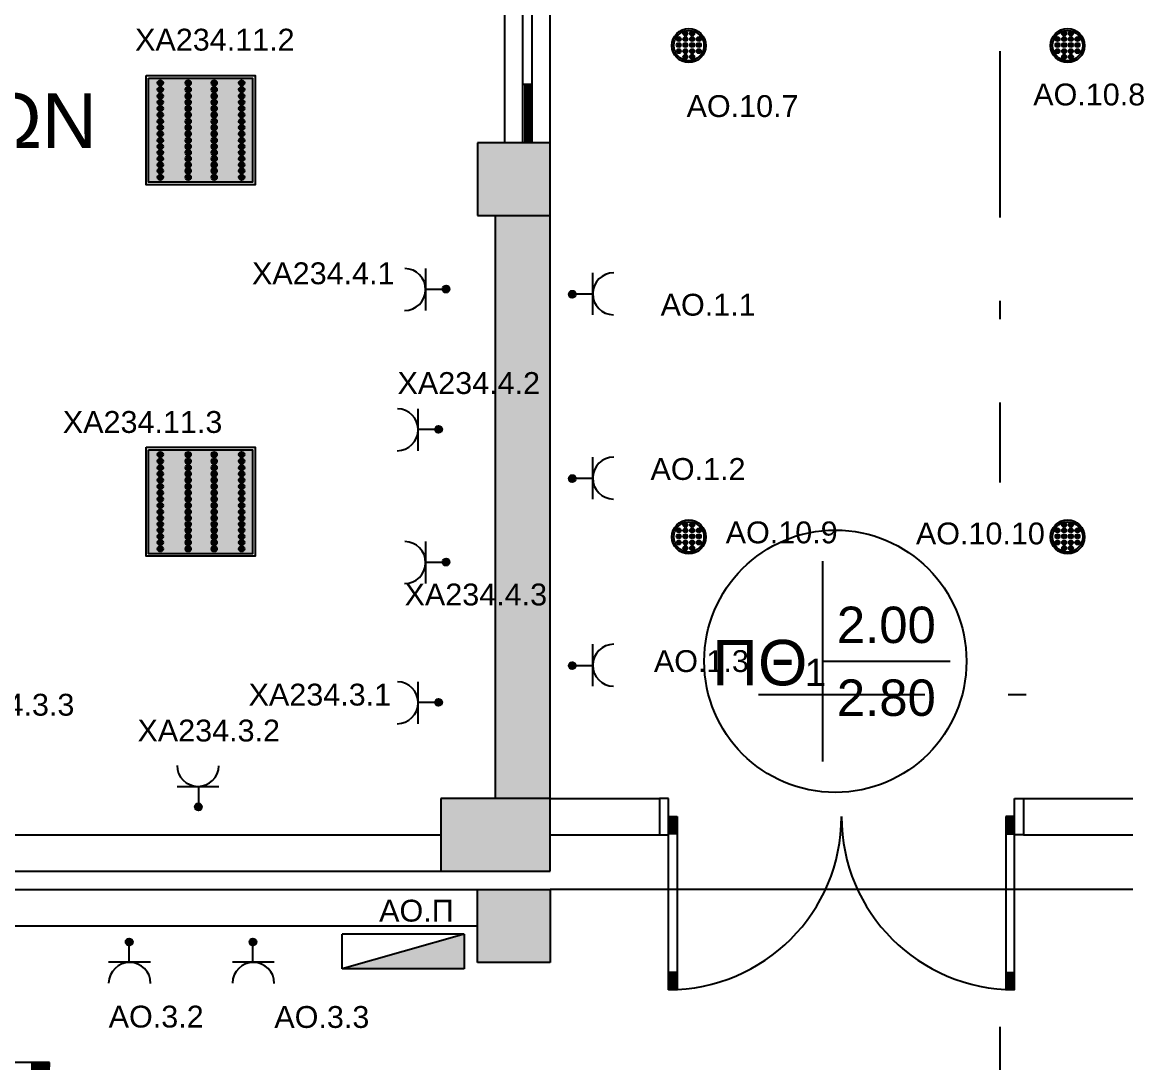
# Model space of a CAD drawing. Header units: metres. Extents: x 0 to 132, y -109 to 310.
# Drawn here: x 26.72 to 32.82, y 103.55 to 109.27 of the extents above; entities that cross this region are included whole.
import ezdxf
from ezdxf.enums import TextEntityAlignment as Align

# ---------------------------------------------------------------- set-up
doc = ezdxf.new("R2010")
doc.units = ezdxf.units.M
doc.header["$LTSCALE"] = 0.036
doc.linetypes.add('DASHDOTX2', pattern=[50.8, 25.4, -12.7, 0, -12.7])
doc.layers.get('0').update_dxf_attribs({"color": 252})
for name, color, linetype in [('arxitektonika', 254, 'Continuous'), ('electext', 20, 'Continuous'), ('HLEK-SYMBOL', 3, 'Continuous'), ('HLEK_FL001_SYMBOLS', 230, 'Continuous'), ('mihanologika text', 20, 'Continuous'), ('Parathira', 252, 'Continuous')]:
    doc.layers.add(name, color=color, linetype=linetype)
doc.styles.add('COMU-N', font='arial.ttf')
doc.styles.get("Standard").update_dxf_attribs({"font": 'arial.ttf'})
doc.styles.add('W4MS2', font='W4MS2.shx')

# ---------------------------------------------------------------- blocks, each defined once
blk = doc.blocks.new('A$C5CF07E2A')
at = {"layer": 'Parathira'}
for p, q in [((0.05, 0), (0, 0)), ((0.05, -0.2), (0.05, 0)), ((1.95, 0), (2, 0)), ((1.95, -0.2), (1.95, 0)), ((0.05, -1.05), (0.05, -0.1)), ((0.05, -0.1), (0.0975, -0.1)), ((0.0595, -0.1), (0.0595, -0.195)), ((0.069, -0.1), (0.069, -0.195)), ((0.0785, -0.1), (0.0785, -0.195)), ((0.088, -0.1), (0.088, -0.195)), ((0.0975, -0.1), (0.0975, -1.0488)), ((1.95, -0.1), (1.9025, -0.1)), ((1.9025, -0.1), (1.9025, -1.0488)), ((1.912, -0.1), (1.912, -0.195)), ((1.9215, -0.1), (1.9215, -0.195)), ((1.931, -0.1), (1.931, -0.195)), ((1.9405, -0.1), (1.9405, -0.195)), ((1.95, -1.05), (1.95, -0.1)), ((0, -0.2), (0.05, -0.2)), ((0.0975, -0.195), (0.05, -0.195)), ((1.9025, -0.195), (1.95, -0.195)), ((2, -0.2), (1.95, -0.2)), ((0.0975, -0.955), (0.05, -0.955)), ((0.0595, -0.955), (0.0595, -1.05)), ((0.069, -0.955), (0.069, -1.0498)), ((0.0785, -0.955), (0.0785, -1.0496)), ((0.088, -0.955), (0.088, -1.0492)), ((1.9025, -0.955), (1.95, -0.955)), ((1.912, -0.955), (1.912, -1.0492)), ((1.9215, -0.955), (1.9215, -1.0496)), ((1.931, -0.955), (1.931, -1.0498)), ((1.9405, -0.955), (1.9405, -1.05))]:
    blk.add_line(p, q, dxfattribs=at)
for centre, start, end in [((0.05, -0.1), 270, 0), ((1.95, -0.1), 180, 270)]:
    blk.add_arc(centre, 0.95, start, end, dxfattribs=at)
blk = doc.blocks.new('A$C0F9B47E5')
at = {"layer": 'Parathira'}
for p, q in [((-0.025, -3.2), (-0.025, 0)), ((-0.025, 0), (0.025, 0)), ((0.025, 0), (0.025, -3.2)), ((-0.015, 0), (-0.015, -0.32)), ((-0.005, 0), (-0.005, -0.32)), ((0.005, 0), (0.005, -0.32)), ((0.015, 0), (0.015, -0.32)), ((0.025, -0.32), (-0.025, -0.32)), ((0.025, -1.44), (-0.025, -1.44)), ((-0.015, -1.44), (-0.015, -1.76)), ((-0.005, -1.44), (-0.005, -1.76)), ((0.005, -1.44), (0.005, -1.76)), ((0.015, -1.44), (0.015, -1.76)), ((0.075, -1.6), (-0.075, -1.6)), ((0.025, -1.76), (-0.025, -1.76)), ((0.025, -2.88), (-0.025, -2.88)), ((-0.015, -2.88), (-0.015, -3.2)), ((-0.005, -2.88), (-0.005, -3.2)), ((0.005, -2.88), (0.005, -3.2)), ((0.015, -2.88), (0.015, -3.2)), ((0.025, -3.2), (-0.025, -3.2))]:
    blk.add_line(p, q, dxfattribs=at)
blk = doc.blocks.new('gJ6_a28')
at = {"layer": 'HLEK-SYMBOL', "color": 0, "linetype": 'Continuous'}
for p, q in [((-0.67, 0), (-0.67, 0.19)), ((-0.67, 0.19), (0, 0.19)), ((-0.67, 0), (0, 0.19)), ((0, 0.19), (0, 0)), ((-0.67, 0), (0, 0))]:
    blk.add_line(p, q, dxfattribs=at)
at = {"layer": 'HLEK-SYMBOL', "color": 0}
blk.add_solid([(-0.67, 0.19), (0, 0.19), (-0.67, 0)], dxfattribs=at)
at = {"layer": 'HLEK-SYMBOL', "color": 0, "style": 'W4MS2', "flags": 8}
blk.add_attdef('NODE_NUMBER', (0.018, 0.0914), '', height=0.1, dxfattribs=at)
blk.add_attdef('NODE_NUMBER', (0.018, 0.0914), '', height=0.1, dxfattribs=at)
blk = doc.blocks.new('gJ6_a14')
at = {"linetype": 'Continuous'}
for p, q in [((-0.1176, 0.1119), (0.113, 0.1119)), ((0, 0.1119), (0, 0))]:
    blk.add_line(p, q, dxfattribs=at)
blk.add_arc((-0.0023, 0.2279), 0.1153, 180, 358.95657, dxfattribs=at)
blk = doc.blocks.new('*X789')
at = {"color": 0}
for p, q in [((15.598, 2.587), (15.737, 2.727)), ((15.598, 2.622), (15.702, 2.727)), ((15.601, 2.607), (15.609, 2.616)), ((15.604, 2.646), (15.605, 2.647)), ((15.605, 2.559), (15.765, 2.719)), ((15.605, 2.577), (15.614, 2.585)), ((15.609, 2.652), (15.618, 2.66)), ((15.611, 2.547), (15.618, 2.554)), ((15.614, 2.621), (15.623, 2.63)), ((15.617, 2.536), (15.789, 2.707)), ((15.618, 2.59), (15.627, 2.599)), ((15.623, 2.665), (15.631, 2.674)), ((15.623, 2.559), (15.631, 2.568)), ((15.627, 2.634), (15.636, 2.643)), ((15.627, 2.528), (15.636, 2.537)), ((15.631, 2.603), (15.64, 2.612)), ((15.633, 2.516), (15.808, 2.691)), ((15.636, 2.678), (15.645, 2.687)), ((15.636, 2.572), (15.645, 2.581)), ((15.64, 2.647), (15.649, 2.656)), ((15.64, 2.541), (15.649, 2.55)), ((15.645, 2.616), (15.654, 2.625)), ((15.645, 2.51), (15.654, 2.519)), ((15.649, 2.691), (15.658, 2.7)), ((15.649, 2.585), (15.658, 2.594)), ((15.653, 2.501), (15.824, 2.672)), ((15.654, 2.66), (15.662, 2.669)), ((15.654, 2.554), (15.662, 2.563)), ((15.658, 2.63), (15.667, 2.638)), ((15.658, 2.523), (15.667, 2.532)), ((15.662, 2.705), (15.671, 2.714)), ((15.662, 2.599), (15.671, 2.607)), ((15.664, 2.494), (15.671, 2.501)), ((15.667, 2.674), (15.676, 2.683)), ((15.667, 2.568), (15.676, 2.577)), ((15.671, 2.643), (15.68, 2.652)), ((15.671, 2.537), (15.68, 2.546)), ((15.676, 2.718), (15.678, 2.721)), ((15.676, 2.489), (15.836, 2.648)), ((15.676, 2.612), (15.685, 2.621)), ((15.676, 2.506), (15.685, 2.515)), ((15.68, 2.687), (15.689, 2.696)), ((15.68, 2.581), (15.689, 2.59)), ((15.685, 2.656), (15.693, 2.665)), ((15.685, 2.55), (15.693, 2.559)), ((15.689, 2.625), (15.698, 2.634)), ((15.689, 2.519), (15.698, 2.528)), ((15.693, 2.7), (15.702, 2.709)), ((15.693, 2.594), (15.702, 2.603)), ((15.693, 2.488), (15.702, 2.497)), ((15.698, 2.669), (15.707, 2.678)), ((15.698, 2.563), (15.707, 2.572)), ((15.702, 2.638), (15.711, 2.647)), ((15.702, 2.532), (15.711, 2.541)), ((15.705, 2.482), (15.843, 2.62)), ((15.707, 2.714), (15.715, 2.722)), ((15.707, 2.607), (15.715, 2.616)), ((15.707, 2.501), (15.715, 2.51)), ((15.711, 2.683), (15.72, 2.691)), ((15.711, 2.577), (15.72, 2.585)), ((15.715, 2.652), (15.724, 2.66)), ((15.715, 2.546), (15.724, 2.554)), ((15.72, 2.727), (15.721, 2.728)), ((15.72, 2.621), (15.729, 2.63)), ((15.72, 2.515), (15.729, 2.523)), ((15.724, 2.696), (15.733, 2.705)), ((15.724, 2.59), (15.733, 2.599)), ((15.724, 2.484), (15.733, 2.493)), ((15.729, 2.665), (15.738, 2.674)), ((15.729, 2.559), (15.738, 2.568)), ((15.733, 2.634), (15.742, 2.643)), ((15.733, 2.528), (15.742, 2.537)), ((15.738, 2.709), (15.746, 2.718)), ((15.738, 2.603), (15.746, 2.612)), ((15.738, 2.497), (15.746, 2.506)), ((15.741, 2.482), (15.842, 2.584)), ((15.742, 2.678), (15.751, 2.687)), ((15.742, 2.572), (15.751, 2.581)), ((15.746, 2.647), (15.755, 2.656)), ((15.746, 2.541), (15.755, 2.55)), ((15.751, 2.722), (15.752, 2.724)), ((15.751, 2.616), (15.76, 2.625)), ((15.751, 2.51), (15.76, 2.519)), ((15.755, 2.691), (15.764, 2.7)), ((15.755, 2.585), (15.764, 2.594)), ((15.76, 2.66), (15.768, 2.669)), ((15.76, 2.554), (15.768, 2.563)), ((15.764, 2.63), (15.773, 2.638)), ((15.764, 2.523), (15.773, 2.532)), ((15.768, 2.705), (15.777, 2.714)), ((15.768, 2.599), (15.777, 2.607)), ((15.768, 2.493), (15.777, 2.501)), ((15.773, 2.674), (15.782, 2.683)), ((15.773, 2.568), (15.782, 2.577)), ((15.777, 2.643), (15.786, 2.652)), ((15.777, 2.537), (15.786, 2.546)), ((15.782, 2.612), (15.791, 2.621)), ((15.782, 2.506), (15.791, 2.515)), ((15.786, 2.687), (15.795, 2.696)), ((15.786, 2.581), (15.795, 2.59)), ((15.791, 2.656), (15.799, 2.665)), ((15.791, 2.55), (15.799, 2.559)), ((15.795, 2.625), (15.804, 2.634)), ((15.795, 2.519), (15.804, 2.528)), ((15.799, 2.594), (15.808, 2.603)), ((15.804, 2.669), (15.813, 2.678)), ((15.804, 2.563), (15.813, 2.572)), ((15.808, 2.638), (15.817, 2.647)), ((15.808, 2.532), (15.817, 2.541)), ((15.813, 2.607), (15.822, 2.616)), ((15.817, 2.577), (15.826, 2.585)), ((15.822, 2.652), (15.83, 2.66)), ((15.822, 2.546), (15.83, 2.554)), ((15.826, 2.621), (15.835, 2.63)), ((15.83, 2.59), (15.839, 2.599)), ((15.835, 2.559), (15.835, 2.56)), ((15.839, 2.634), (15.84, 2.635)), ((15.844, 2.603), (15.844, 2.603))]:
    blk.add_line(p, q, dxfattribs=at)
blk = doc.blocks.new('GJ6_A78')
at = {"layer": 'HLEK-SYMBOL', "color": 0, "linetype": 'Continuous'}
blk.add_circle((0, 0), 0.0989, dxfattribs=at)
at = {"layer": 'HLEK-SYMBOL', "color": 0, "xscale": 0.8, "yscale": 0.8, "zscale": 0.8}
blk.add_blockref('*X789', (-12.576, -2.084), dxfattribs=at)
blk = doc.blocks.new('priza')
at = {"layer": 'HLEK_FL001_SYMBOLS', "rotation": 180}
blk.add_blockref('gJ6_a14', (87.4, -100.4952), dxfattribs=at)
at = {"layer": 'HLEK_FL001_SYMBOLS', "xscale": 0.1951472641207488, "yscale": 0.1951472641207488, "zscale": 0.1951472641207488}
blk.add_blockref('GJ6_A78', (87.4, -100.4953), dxfattribs=at)
blk = doc.blocks.new('panel led 4x16W 60x60cm acrylic')
at = {"layer": 'HLEK_FL001_SYMBOLS', "linetype": 'Continuous', "lineweight": 0}
h = blk.add_hatch(color=201, dxfattribs=at)
h.dxf.hatch_style = 1
h.paths.add_polyline_path([(45.4184, 65.5575), (45.4184, 64.9863), (45.9896, 64.9863), (45.9896, 65.5575)])
h.paths.add_polyline_path([(45.6208, 65.3554, -1), (45.6508, 65.3554, -1)], flags=16)
h.paths.add_polyline_path([(45.6208, 65.3904, -1), (45.6508, 65.3904, -1)], flags=16)
h.paths.add_polyline_path([(45.7936, 65.3554, -1), (45.7636, 65.3554, -1)], flags=16)
h.paths.add_polyline_path([(45.7636, 65.3904, -1), (45.7936, 65.3904, -1)], flags=16)
h.paths.add_polyline_path([(45.6508, 65.3202, -1), (45.6208, 65.3202, -1)], flags=16)
h.paths.add_polyline_path([(45.7936, 65.3202, -1), (45.7636, 65.3202, -1)], flags=16)
h.paths.add_polyline_path([(45.6208, 65.4249, -1), (45.6508, 65.4249, -1)], flags=16)
h.paths.add_polyline_path([(45.7636, 65.4249, -1), (45.7936, 65.4249, -1)], flags=16)
h.paths.add_polyline_path([(45.6508, 65.2864, -1), (45.6208, 65.2864, -1)], flags=16)
h.paths.add_polyline_path([(45.7936, 65.2864, -1), (45.7636, 65.2864, -1)], flags=16)
h.paths.add_polyline_path([(45.6208, 65.4586, -1), (45.6508, 65.4586, -1)], flags=16)
h.paths.add_polyline_path([(45.7636, 65.4586, -1), (45.7936, 65.4586, -1)], flags=16)
h.paths.add_polyline_path([(45.6508, 65.2511, -1), (45.6208, 65.2511, -1)], flags=16)
h.paths.add_polyline_path([(45.7936, 65.2511, -1), (45.7636, 65.2511, -1)], flags=16)
h.paths.add_polyline_path([(45.6208, 65.4943, -1), (45.6508, 65.4943, -1)], flags=16)
h.paths.add_polyline_path([(45.7636, 65.4943, -1), (45.7936, 65.4943, -1)], flags=16)
h.paths.add_polyline_path([(45.6508, 65.2158, -1), (45.6208, 65.2158, -1)], flags=16)
h.paths.add_polyline_path([(45.7936, 65.2158, -1), (45.7636, 65.2158, -1)], flags=16)
h.paths.add_polyline_path([(45.6208, 65.531, -1), (45.6508, 65.531, -1)], flags=16)
h.paths.add_polyline_path([(45.7636, 65.531, -1), (45.7936, 65.531, -1)], flags=16)
h.paths.add_polyline_path([(45.6508, 65.1817, -1), (45.6208, 65.1817, -1)], flags=16)
h.paths.add_polyline_path([(45.7936, 65.1817, -1), (45.7636, 65.1817, -1)], flags=16)
h.paths.add_polyline_path([(45.4672, 65.3554, -1), (45.4972, 65.3554, -1)], flags=16)
h.paths.add_polyline_path([(45.4672, 65.3904, -1), (45.4972, 65.3904, -1)], flags=16)
h.paths.add_polyline_path([(45.4972, 65.3202, -1), (45.4672, 65.3202, -1)], flags=16)
h.paths.add_polyline_path([(45.6508, 65.1482, -1), (45.6208, 65.1482, -1)], flags=16)
h.paths.add_polyline_path([(45.9441, 65.3554, -1), (45.9141, 65.3554, -1)], flags=16)
h.paths.add_polyline_path([(45.9441, 65.3904, -1), (45.9141, 65.3904, -1)], flags=16)
h.paths.add_polyline_path([(45.7936, 65.1482, -1), (45.7636, 65.1482, -1)], flags=16)
h.paths.add_polyline_path([(45.4672, 65.4249, -1), (45.4972, 65.4249, -1)], flags=16)
h.paths.add_polyline_path([(45.9441, 65.3202, -1), (45.9141, 65.3202, -1)], flags=16)
h.paths.add_polyline_path([(45.4972, 65.2864, -1), (45.4672, 65.2864, -1)], flags=16)
h.paths.add_polyline_path([(45.9141, 65.4249, -1), (45.9441, 65.4249, -1)], flags=16)
h.paths.add_polyline_path([(45.9441, 65.2864, -1), (45.9141, 65.2864, -1)], flags=16)
h.paths.add_polyline_path([(45.4672, 65.4586, -1), (45.4972, 65.4586, -1)], flags=16)
h.paths.add_polyline_path([(45.9141, 65.4586, -1), (45.9441, 65.4586, -1)], flags=16)
h.paths.add_polyline_path([(45.4972, 65.2511, -1), (45.4672, 65.2511, -1)], flags=16)
h.paths.add_polyline_path([(45.9441, 65.2511, -1), (45.9141, 65.2511, -1)], flags=16)
h.paths.add_polyline_path([(45.4672, 65.4943, -1), (45.4972, 65.4943, -1)], flags=16)
h.paths.add_polyline_path([(45.6508, 65.1152, -1), (45.6208, 65.1152, -1)], flags=16)
h.paths.add_polyline_path([(45.7936, 65.1152, -1), (45.7636, 65.1152, -1)], flags=16)
h.paths.add_polyline_path([(45.9141, 65.4943, -1), (45.9441, 65.4943, -1)], flags=16)
h.paths.add_polyline_path([(45.4972, 65.2158, -1), (45.4672, 65.2158, -1)], flags=16)
h.paths.add_polyline_path([(45.9441, 65.2158, -1), (45.9141, 65.2158, -1)], flags=16)
h.paths.add_polyline_path([(45.4672, 65.531, -1), (45.4972, 65.531, -1)], flags=16)
h.paths.add_polyline_path([(45.9141, 65.531, -1), (45.9441, 65.531, -1)], flags=16)
h.paths.add_polyline_path([(45.4972, 65.1817, -1), (45.4672, 65.1817, -1)], flags=16)
h.paths.add_polyline_path([(45.9441, 65.1817, -1), (45.9141, 65.1817, -1)], flags=16)
h.paths.add_polyline_path([(45.6508, 65.0811, -1), (45.6208, 65.0811, -1)], flags=16)
h.paths.add_polyline_path([(45.7936, 65.0811, -1), (45.7636, 65.0811, -1)], flags=16)
h.paths.add_polyline_path([(45.4972, 65.1482, -1), (45.4672, 65.1482, -1)], flags=16)
h.paths.add_polyline_path([(45.9441, 65.1482, -1), (45.9141, 65.1482, -1)], flags=16)
h.paths.add_polyline_path([(45.6508, 65.048, -1), (45.6208, 65.048, -1)], flags=16)
h.paths.add_polyline_path([(45.7936, 65.048, -1), (45.7636, 65.048, -1)], flags=16)
h.paths.add_polyline_path([(45.4972, 65.1152, -1), (45.4672, 65.1152, -1)], flags=16)
h.paths.add_polyline_path([(45.9441, 65.1152, -1), (45.9141, 65.1152, -1)], flags=16)
h.paths.add_polyline_path([(45.6508, 65.0128, -1), (45.6208, 65.0128, -1)], flags=16)
h.paths.add_polyline_path([(45.4972, 65.0811, -1), (45.4672, 65.0811, -1)], flags=16)
h.paths.add_polyline_path([(45.7936, 65.0128, -1), (45.7636, 65.0128, -1)], flags=16)
h.paths.add_polyline_path([(45.9441, 65.0811, -1), (45.9141, 65.0811, -1)], flags=16)
h.paths.add_polyline_path([(45.4972, 65.048, -1), (45.4672, 65.048, -1)], flags=16)
h.paths.add_polyline_path([(45.9441, 65.048, -1), (45.9141, 65.048, -1)], flags=16)
h.paths.add_polyline_path([(45.4972, 65.0128, -1), (45.4672, 65.0128, -1)], flags=16)
h.paths.add_polyline_path([(45.9441, 65.0128, -1), (45.9141, 65.0128, -1)], flags=16)
h = blk.add_hatch(color=11, dxfattribs=at)
h.dxf.hatch_style = 1
h.paths.add_polyline_path([(45.4972, 65.531, 1), (45.4672, 65.531, 1)])
h = blk.add_hatch(color=11, dxfattribs=at)
h.dxf.hatch_style = 1
h.paths.add_polyline_path([(45.6508, 65.531, 1), (45.6208, 65.531, 1)])
h = blk.add_hatch(color=11, dxfattribs=at)
h.dxf.hatch_style = 1
h.paths.add_polyline_path([(45.7936, 65.531, 1), (45.7636, 65.531, 1)])
h = blk.add_hatch(color=11, dxfattribs=at)
h.dxf.hatch_style = 1
h.paths.add_polyline_path([(45.9441, 65.531, 1), (45.9141, 65.531, 1)])
h = blk.add_hatch(color=11, dxfattribs=at)
h.dxf.hatch_style = 1
h.paths.add_polyline_path([(45.4972, 65.4943, 1), (45.4672, 65.4943, 1)])
h = blk.add_hatch(color=11, dxfattribs=at)
h.dxf.hatch_style = 1
h.paths.add_polyline_path([(45.4972, 65.4586, 1), (45.4672, 65.4586, 1)])
h = blk.add_hatch(color=11, dxfattribs=at)
h.dxf.hatch_style = 1
h.paths.add_polyline_path([(45.6508, 65.4943, 1), (45.6208, 65.4943, 1)])
h = blk.add_hatch(color=11, dxfattribs=at)
h.dxf.hatch_style = 1
h.paths.add_polyline_path([(45.6508, 65.4586, 1), (45.6208, 65.4586, 1)])
h = blk.add_hatch(color=11, dxfattribs=at)
h.dxf.hatch_style = 1
h.paths.add_polyline_path([(45.7936, 65.4943, 1), (45.7636, 65.4943, 1)])
h = blk.add_hatch(color=11, dxfattribs=at)
h.dxf.hatch_style = 1
h.paths.add_polyline_path([(45.7936, 65.4586, 1), (45.7636, 65.4586, 1)])
h = blk.add_hatch(color=11, dxfattribs=at)
h.dxf.hatch_style = 1
h.paths.add_polyline_path([(45.9441, 65.4943, 1), (45.9141, 65.4943, 1)])
h = blk.add_hatch(color=11, dxfattribs=at)
h.dxf.hatch_style = 1
h.paths.add_polyline_path([(45.9441, 65.4586, 1), (45.9141, 65.4586, 1)])
h = blk.add_hatch(color=11, dxfattribs=at)
h.dxf.hatch_style = 1
h.paths.add_polyline_path([(45.4972, 65.4249, 1), (45.4672, 65.4249, 1)])
h = blk.add_hatch(color=11, dxfattribs=at)
h.dxf.hatch_style = 1
h.paths.add_polyline_path([(45.4972, 65.3904, 1), (45.4672, 65.3904, 1)])
h = blk.add_hatch(color=11, dxfattribs=at)
h.dxf.hatch_style = 1
h.paths.add_polyline_path([(45.6508, 65.4249, 1), (45.6208, 65.4249, 1)])
h = blk.add_hatch(color=11, dxfattribs=at)
h.dxf.hatch_style = 1
h.paths.add_polyline_path([(45.6508, 65.3904, 1), (45.6208, 65.3904, 1)])
h = blk.add_hatch(color=11, dxfattribs=at)
h.dxf.hatch_style = 1
h.paths.add_polyline_path([(45.7936, 65.4249, 1), (45.7636, 65.4249, 1)])
h = blk.add_hatch(color=11, dxfattribs=at)
h.dxf.hatch_style = 1
h.paths.add_polyline_path([(45.7936, 65.3904, 1), (45.7636, 65.3904, 1)])
h = blk.add_hatch(color=11, dxfattribs=at)
h.dxf.hatch_style = 1
h.paths.add_polyline_path([(45.9441, 65.4249, 1), (45.9141, 65.4249, 1)])
h = blk.add_hatch(color=11, dxfattribs=at)
h.dxf.hatch_style = 1
h.paths.add_polyline_path([(45.9441, 65.3904, 1), (45.9141, 65.3904, 1)])
h = blk.add_hatch(color=11, dxfattribs=at)
h.dxf.hatch_style = 1
h.paths.add_polyline_path([(45.4972, 65.3554, 1), (45.4672, 65.3554, 1)])
h = blk.add_hatch(color=11, dxfattribs=at)
h.dxf.hatch_style = 1
h.paths.add_polyline_path([(45.4972, 65.3202, 1), (45.4672, 65.3202, 1)])
h = blk.add_hatch(color=11, dxfattribs=at)
h.dxf.hatch_style = 1
h.paths.add_polyline_path([(45.6508, 65.3554, 1), (45.6208, 65.3554, 1)])
h = blk.add_hatch(color=11, dxfattribs=at)
h.dxf.hatch_style = 1
h.paths.add_polyline_path([(45.6508, 65.3202, 1), (45.6208, 65.3202, 1)])
h = blk.add_hatch(color=11, dxfattribs=at)
h.dxf.hatch_style = 1
h.paths.add_polyline_path([(45.7936, 65.3554, 1), (45.7636, 65.3554, 1)])
h = blk.add_hatch(color=11, dxfattribs=at)
h.dxf.hatch_style = 1
h.paths.add_polyline_path([(45.7936, 65.3202, 1), (45.7636, 65.3202, 1)])
h = blk.add_hatch(color=11, dxfattribs=at)
h.dxf.hatch_style = 1
h.paths.add_polyline_path([(45.9441, 65.3554, 1), (45.9141, 65.3554, 1)])
h = blk.add_hatch(color=11, dxfattribs=at)
h.dxf.hatch_style = 1
h.paths.add_polyline_path([(45.9441, 65.3202, 1), (45.9141, 65.3202, 1)])
h = blk.add_hatch(color=11, dxfattribs=at)
h.dxf.hatch_style = 1
h.paths.add_polyline_path([(45.4972, 65.2864, 1), (45.4672, 65.2864, 1)])
h = blk.add_hatch(color=11, dxfattribs=at)
h.dxf.hatch_style = 1
h.paths.add_polyline_path([(45.6508, 65.2864, 1), (45.6208, 65.2864, 1)])
h = blk.add_hatch(color=11, dxfattribs=at)
h.dxf.hatch_style = 1
h.paths.add_polyline_path([(45.7936, 65.2864, 1), (45.7636, 65.2864, 1)])
h = blk.add_hatch(color=11, dxfattribs=at)
h.dxf.hatch_style = 1
h.paths.add_polyline_path([(45.9441, 65.2864, 1), (45.9141, 65.2864, 1)])
h = blk.add_hatch(color=11, dxfattribs=at)
h.dxf.hatch_style = 1
h.paths.add_polyline_path([(45.4972, 65.2511, 1), (45.4672, 65.2511, 1)])
h = blk.add_hatch(color=11, dxfattribs=at)
h.dxf.hatch_style = 1
h.paths.add_polyline_path([(45.4972, 65.2158, 1), (45.4672, 65.2158, 1)])
h = blk.add_hatch(color=11, dxfattribs=at)
h.dxf.hatch_style = 1
h.paths.add_polyline_path([(45.6508, 65.2511, 1), (45.6208, 65.2511, 1)])
h = blk.add_hatch(color=11, dxfattribs=at)
h.dxf.hatch_style = 1
h.paths.add_polyline_path([(45.6508, 65.2158, 1), (45.6208, 65.2158, 1)])
h = blk.add_hatch(color=11, dxfattribs=at)
h.dxf.hatch_style = 1
h.paths.add_polyline_path([(45.7936, 65.2511, 1), (45.7636, 65.2511, 1)])
h = blk.add_hatch(color=11, dxfattribs=at)
h.dxf.hatch_style = 1
h.paths.add_polyline_path([(45.7936, 65.2158, 1), (45.7636, 65.2158, 1)])
h = blk.add_hatch(color=11, dxfattribs=at)
h.dxf.hatch_style = 1
h.paths.add_polyline_path([(45.9441, 65.2511, 1), (45.9141, 65.2511, 1)])
h = blk.add_hatch(color=11, dxfattribs=at)
h.dxf.hatch_style = 1
h.paths.add_polyline_path([(45.9441, 65.2158, 1), (45.9141, 65.2158, 1)])
h = blk.add_hatch(color=11, dxfattribs=at)
h.dxf.hatch_style = 1
h.paths.add_polyline_path([(45.4972, 65.1817, 1), (45.4672, 65.1817, 1)])
h = blk.add_hatch(color=11, dxfattribs=at)
h.dxf.hatch_style = 1
h.paths.add_polyline_path([(45.4972, 65.1482, 1), (45.4672, 65.1482, 1)])
h = blk.add_hatch(color=11, dxfattribs=at)
h.dxf.hatch_style = 1
h.paths.add_polyline_path([(45.6508, 65.1817, 1), (45.6208, 65.1817, 1)])
h = blk.add_hatch(color=11, dxfattribs=at)
h.dxf.hatch_style = 1
h.paths.add_polyline_path([(45.6508, 65.1482, 1), (45.6208, 65.1482, 1)])
h = blk.add_hatch(color=11, dxfattribs=at)
h.dxf.hatch_style = 1
h.paths.add_polyline_path([(45.7936, 65.1817, 1), (45.7636, 65.1817, 1)])
h = blk.add_hatch(color=11, dxfattribs=at)
h.dxf.hatch_style = 1
h.paths.add_polyline_path([(45.7936, 65.1482, 1), (45.7636, 65.1482, 1)])
h = blk.add_hatch(color=11, dxfattribs=at)
h.dxf.hatch_style = 1
h.paths.add_polyline_path([(45.9441, 65.1817, 1), (45.9141, 65.1817, 1)])
h = blk.add_hatch(color=11, dxfattribs=at)
h.dxf.hatch_style = 1
h.paths.add_polyline_path([(45.9441, 65.1482, 1), (45.9141, 65.1482, 1)])
h = blk.add_hatch(color=11, dxfattribs=at)
h.dxf.hatch_style = 1
h.paths.add_polyline_path([(45.4972, 65.1152, 1), (45.4672, 65.1152, 1)])
h = blk.add_hatch(color=11, dxfattribs=at)
h.dxf.hatch_style = 1
h.paths.add_polyline_path([(45.4972, 65.0811, 1), (45.4672, 65.0811, 1)])
h = blk.add_hatch(color=11, dxfattribs=at)
h.dxf.hatch_style = 1
h.paths.add_polyline_path([(45.6508, 65.1152, 1), (45.6208, 65.1152, 1)])
h = blk.add_hatch(color=11, dxfattribs=at)
h.dxf.hatch_style = 1
h.paths.add_polyline_path([(45.6508, 65.0811, 1), (45.6208, 65.0811, 1)])
h = blk.add_hatch(color=11, dxfattribs=at)
h.dxf.hatch_style = 1
h.paths.add_polyline_path([(45.7936, 65.1152, 1), (45.7636, 65.1152, 1)])
h = blk.add_hatch(color=11, dxfattribs=at)
h.dxf.hatch_style = 1
h.paths.add_polyline_path([(45.7936, 65.0811, 1), (45.7636, 65.0811, 1)])
h = blk.add_hatch(color=11, dxfattribs=at)
h.dxf.hatch_style = 1
h.paths.add_polyline_path([(45.9441, 65.1152, 1), (45.9141, 65.1152, 1)])
h = blk.add_hatch(color=11, dxfattribs=at)
h.dxf.hatch_style = 1
h.paths.add_polyline_path([(45.9441, 65.0811, 1), (45.9141, 65.0811, 1)])
h = blk.add_hatch(color=11, dxfattribs=at)
h.dxf.hatch_style = 1
h.paths.add_polyline_path([(45.4972, 65.048, 1), (45.4672, 65.048, 1)])
h = blk.add_hatch(color=11, dxfattribs=at)
h.dxf.hatch_style = 1
h.paths.add_polyline_path([(45.4972, 65.0128, 1), (45.4672, 65.0128, 1)])
h = blk.add_hatch(color=11, dxfattribs=at)
h.dxf.hatch_style = 1
h.paths.add_polyline_path([(45.6508, 65.048, 1), (45.6208, 65.048, 1)])
h = blk.add_hatch(color=11, dxfattribs=at)
h.dxf.hatch_style = 1
h.paths.add_polyline_path([(45.6508, 65.0128, 1), (45.6208, 65.0128, 1)])
h = blk.add_hatch(color=11, dxfattribs=at)
h.dxf.hatch_style = 1
h.paths.add_polyline_path([(45.7936, 65.048, 1), (45.7636, 65.048, 1)])
h = blk.add_hatch(color=11, dxfattribs=at)
h.dxf.hatch_style = 1
h.paths.add_polyline_path([(45.7936, 65.0128, 1), (45.7636, 65.0128, 1)])
h = blk.add_hatch(color=11, dxfattribs=at)
h.dxf.hatch_style = 1
h.paths.add_polyline_path([(45.9441, 65.048, 1), (45.9141, 65.048, 1)])
h = blk.add_hatch(color=11, dxfattribs=at)
h.dxf.hatch_style = 1
h.paths.add_polyline_path([(45.9441, 65.0128, 1), (45.9141, 65.0128, 1)])
at = {"layer": 'HLEK_FL001_SYMBOLS'}
for points in [[(45.4043, 65.5722), (46.0043, 65.5722), (46.0043, 64.9722), (45.4043, 64.9722)], [(45.4184, 65.5575), (45.9896, 65.5575), (45.9896, 64.9863), (45.4184, 64.9863)]]:
    blk.add_lwpolyline(points, close=True, dxfattribs=at)
for centre in [(45.4822, 65.531), (45.6358, 65.531), (45.7786, 65.531), (45.9291, 65.531), (45.4822, 65.4943), (45.4822, 65.4586), (45.6358, 65.4943), (45.6358, 65.4586), (45.7786, 65.4943), (45.7786, 65.4586), (45.9291, 65.4943), (45.9291, 65.4586), (45.4822, 65.4249), (45.4822, 65.3904), (45.6358, 65.4249), (45.6358, 65.3904), (45.7786, 65.4249), (45.7786, 65.3904), (45.9291, 65.4249), (45.9291, 65.3904), (45.4822, 65.3554), (45.4822, 65.3202), (45.6358, 65.3554), (45.6358, 65.3202), (45.7786, 65.3554), (45.7786, 65.3202), (45.9291, 65.3554), (45.9291, 65.3202), (45.4822, 65.2864), (45.6358, 65.2864), (45.7786, 65.2864), (45.9291, 65.2864), (45.4822, 65.2511), (45.4822, 65.2158), (45.6358, 65.2511), (45.6358, 65.2158), (45.7786, 65.2511), (45.7786, 65.2158), (45.9291, 65.2511), (45.9291, 65.2158), (45.4822, 65.1817), (45.4822, 65.1482), (45.6358, 65.1817), (45.6358, 65.1482), (45.7786, 65.1817), (45.7786, 65.1482), (45.9291, 65.1817), (45.9291, 65.1482), (45.4822, 65.1152), (45.4822, 65.0811), (45.6358, 65.1152), (45.6358, 65.0811), (45.7786, 65.1152), (45.7786, 65.0811), (45.9291, 65.1152), (45.9291, 65.0811), (45.4822, 65.048), (45.4822, 65.0128), (45.6358, 65.048), (45.6358, 65.0128), (45.7786, 65.048), (45.7786, 65.0128), (45.9291, 65.048), (45.9291, 65.0128)]:
    blk.add_circle(centre, 0.015, dxfattribs=at)
blk = doc.blocks.new('led downlight 26W xoneyto 18cm')
at = {"layer": 'HLEK_FL001_SYMBOLS'}
h = blk.add_hatch(color=256, dxfattribs=at)
h.paths.add_polyline_path([(45.0105, 62.6523, 1), (45.1976, 62.6523, 1)])
h.paths.add_polyline_path([(45.1872, 62.6523, 1), (45.0209, 62.6523, 1)], flags=16)
at = {"layer": 'HLEK_FL001_SYMBOLS', "linetype": 'Continuous', "lineweight": 0}
h = blk.add_hatch(color=11, dxfattribs=at)
h.dxf.hatch_style = 1
h.paths.add_polyline_path([(45.0985, 62.7188, 1), (45.0716, 62.7188, 1)])
h = blk.add_hatch(color=11, dxfattribs=at)
h.dxf.hatch_style = 1
h.paths.add_polyline_path([(45.1355, 62.7188, 1), (45.1087, 62.7188, 1)])
h = blk.add_hatch(color=11, dxfattribs=at)
h.dxf.hatch_style = 1
h.paths.add_polyline_path([(45.062, 62.688, 1), (45.0351, 62.688, 1)])
h = blk.add_hatch(color=11, dxfattribs=at)
h.dxf.hatch_style = 1
h.paths.add_polyline_path([(45.062, 62.6556, 1), (45.0351, 62.6556, 1)])
h = blk.add_hatch(color=11, dxfattribs=at)
h.dxf.hatch_style = 1
h.paths.add_polyline_path([(45.0985, 62.688, 1), (45.0716, 62.688, 1)])
h = blk.add_hatch(color=11, dxfattribs=at)
h.dxf.hatch_style = 1
h.paths.add_polyline_path([(45.0985, 62.6556, 1), (45.0716, 62.6556, 1)])
h = blk.add_hatch(color=11, dxfattribs=at)
h.dxf.hatch_style = 1
h.paths.add_polyline_path([(45.1355, 62.688, 1), (45.1087, 62.688, 1)])
h = blk.add_hatch(color=11, dxfattribs=at)
h.dxf.hatch_style = 1
h.paths.add_polyline_path([(45.1355, 62.6556, 1), (45.1087, 62.6556, 1)])
h = blk.add_hatch(color=11, dxfattribs=at)
h.dxf.hatch_style = 1
h.paths.add_polyline_path([(45.172, 62.688, 1), (45.1452, 62.688, 1)])
h = blk.add_hatch(color=11, dxfattribs=at)
h.dxf.hatch_style = 1
h.paths.add_polyline_path([(45.172, 62.6556, 1), (45.1452, 62.6556, 1)])
h = blk.add_hatch(color=11, dxfattribs=at)
h.dxf.hatch_style = 1
h.paths.add_polyline_path([(45.062, 62.6219, 1), (45.0351, 62.6219, 1)])
h = blk.add_hatch(color=11, dxfattribs=at)
h.dxf.hatch_style = 1
h.paths.add_polyline_path([(45.0985, 62.6219, 1), (45.0716, 62.6219, 1)])
h = blk.add_hatch(color=11, dxfattribs=at)
h.dxf.hatch_style = 1
h.paths.add_polyline_path([(45.0985, 62.5906, 1), (45.0716, 62.5906, 1)])
h = blk.add_hatch(color=11, dxfattribs=at)
h.dxf.hatch_style = 1
h.paths.add_polyline_path([(45.1355, 62.6219, 1), (45.1087, 62.6219, 1)])
h = blk.add_hatch(color=11, dxfattribs=at)
h.dxf.hatch_style = 1
h.paths.add_polyline_path([(45.1355, 62.5906, 1), (45.1087, 62.5906, 1)])
h = blk.add_hatch(color=11, dxfattribs=at)
h.dxf.hatch_style = 1
h.paths.add_polyline_path([(45.172, 62.6219, 1), (45.1452, 62.6219, 1)])
at = {"layer": 'HLEK_FL001_SYMBOLS'}
for radius in [0.0936, 0.0831]:
    blk.add_circle((45.1041, 62.6523), radius, dxfattribs=at)
at = {"layer": 'HLEK_FL001_SYMBOLS', "linetype": 'Continuous', "lineweight": 0}
for centre in [(45.0851, 62.7188), (45.1221, 62.7188), (45.0486, 62.688), (45.0486, 62.6556), (45.0851, 62.688), (45.0851, 62.6556), (45.1221, 62.688), (45.1221, 62.6556), (45.1586, 62.688), (45.1586, 62.6556), (45.0486, 62.6219), (45.0851, 62.6219), (45.0851, 62.5906), (45.1221, 62.6219), (45.1221, 62.5906), (45.1586, 62.6219)]:
    blk.add_circle(centre, 0.0134, dxfattribs=at)

msp = doc.modelspace()

# ---------------------------------------------------------------- hatches: boundary and pattern name
at = {"layer": 'arxitektonika'}
for points in [[(29.2182, 108.2054), (29.6182, 108.2054), (29.6182, 108.6054), (29.2182, 108.6054)], [(29.3182, 105.0054), (29.6182, 105.0054), (29.6182, 108.2054), (29.3182, 108.2054)], [(29.6182, 104.6054), (29.6182, 105.0054), (29.0182, 105.0054), (29.0182, 104.6054)], [(29.6182, 104.5054), (29.2182, 104.5054), (29.2182, 104.1054), (29.6182, 104.1054)]]:
    msp.add_hatch(color=256, dxfattribs=at).paths.add_polyline_path(points)

# ---------------------------------------------------------------- linework, layer by layer
for p, q in [((29.3682, 108.6054), (29.3682, 111.8054)), ((29.6182, 108.6054), (29.6182, 111.8054)), ((29.2182, 108.6054), (29.2182, 108.2054)), ((29.6182, 108.6054), (29.2182, 108.6054)), ((29.6182, 108.2054), (29.6182, 108.6054)), ((29.2182, 108.2054), (29.6182, 108.2054)), ((29.3182, 105.0054), (29.3182, 108.2054)), ((29.6182, 105.0054), (29.6182, 108.2054)), ((31.1145, 106.3087), (31.1145, 105.2087)), ((31.1145, 105.7587), (31.8145, 105.7587)), ((29.0182, 105.0054), (29.0182, 104.6054)), ((29.6182, 105.0054), (29.0182, 105.0054)), ((29.6182, 104.6054), (29.6182, 105.0054)), ((29.6182, 105.0054), (30.2182, 105.0054)), ((30.2182, 105.0054), (30.2182, 104.8054)), ((32.2182, 105.0054), (32.2182, 104.8054)), ((32.2182, 105.0054), (32.8182, 105.0054)), ((22.6182, 104.8054), (29.0182, 104.8054)), ((29.6182, 104.8054), (30.2182, 104.8054)), ((32.2182, 104.8054), (32.8182, 104.8054)), ((22.6182, 104.6054), (29.0182, 104.6054)), ((29.0182, 104.6054), (29.6182, 104.6054)), ((22.4182, 104.5054), (29.2182, 104.5054)), ((29.2182, 104.5054), (29.6182, 104.5054)), ((29.2182, 104.1054), (29.2182, 104.5054)), ((29.6182, 104.5054), (29.6182, 104.1054)), ((32.8182, 104.5054), (29.6182, 104.5054)), ((26.0182, 104.3054), (29.2182, 104.3054)), ((29.6182, 104.1054), (29.2182, 104.1054))]:
    msp.add_line(p, q, dxfattribs=at)
at = {"layer": 'arxitektonika', "linetype": 'DASHDOTX2'}
for p, q in [((32.0882, 109.109), (32.0882, 106.7411)), ((30.7616, 105.5754), (32.4812, 105.5754)), ((32.0882, 103.7521), (32.0882, 102.3854))]:
    msp.add_line(p, q, dxfattribs=at)
at = {"layer": 'arxitektonika'}
msp.add_circle((31.1843, 105.7587), 0.7203, dxfattribs=at)

# ---------------------------------------------------------------- block references
for name, p in [('A$C0F9B47E5', (29.4932, 111.8054)), ('A$C5CF07E2A', (30.2182, 105.0054))]:
    msp.add_blockref(name, p, dxfattribs=at)
at = {"layer": 'arxitektonika', "rotation": 90}
msp.add_blockref('A$C5CF07E2A', (25.8182, 101.6054), dxfattribs=at)
at = {"layer": 'HLEK_FL001_SYMBOLS', "linetype": 'Continuous', "lineweight": 0}
for name, p in [('led downlight 26W xoneyto 18cm', (-14.7243, 46.487)), ('led downlight 26W xoneyto 18cm', (-12.6439, 46.487)), ('panel led 4x16W 60x60cm acrylic', (-18.0057, 43.4031)), ('panel led 4x16W 60x60cm acrylic', (-18.0057, 41.3628)), ('led downlight 26W xoneyto 18cm', (-14.7243, 43.7892)), ('led downlight 26W xoneyto 18cm', (-12.6439, 43.7892))]:
    msp.add_blockref(name, p, dxfattribs=at)
at = {"layer": 'HLEK_FL001_SYMBOLS'}
for name, p, rotation in [('priza', (129.5414, 195.202), 269.9999999999985), ('priza', (-70.756, 20.3741), 89.99999999999999), ('priza', (129.5006, 194.4325), 269.9999999999985), ('priza', (-70.756, 19.362), 89.99999999999999), ('priza', (129.5414, 193.7029), 269.9999999999985), ('priza', (-70.756, 18.3344), 89.99999999999999), ('priza', (129.5006, 192.9334), 269.9999999999985), ('priza', (115.086, 4.464), 179.9999999999985), ('gJ6_a28', (28.4755, 104.2603), 180)]:
    msp.add_blockref(name, p, dxfattribs=dict(at, rotation=rotation))
for p in [(-60.094, 204.7128), (-59.4147, 204.7128)]:
    msp.add_blockref('priza', p, dxfattribs=at)

# ---------------------------------------------------------------- texts
at = {"layer": 'arxitektonika', "style": 'COMU-N'}
for s, height, p in [('ΔΙΔΑΣΚΟΝΤΩΝ', 0.3, (24.1342, 108.5768)), ('ΠΘ', 0.25, (30.5073, 105.6262)), ('1', 0.15, (31.0168, 105.6228))]:
    msp.add_text(s, height=height, dxfattribs=at).set_placement(p)
at = {"layer": 'arxitektonika', "linetype": 'ByBlock', "style": 'COMU-N'}
for tag, text, p in [('2.00', '0.90', (31.4645, 105.8587)), ('2.80', '2.20', (31.4645, 105.4587))]:
    msp.add_attdef(tag, text=text, height=0.2, dxfattribs=at).set_placement(p, align=Align.CENTER)
at = {"layer": 'electext'}
msp.add_text('AO.Π', height=0.12, dxfattribs=at).set_placement((28.6786, 104.3293))
at = {"layer": 'electext', "char_height": 0.12, "attachment_point": 1}
for s, width, insert in [('XA234.11.2', 0.381406, (27.3382, 109.2317)), ('AO.10.8', 0.377313, (32.2713, 108.9308)), ('AO.10.7', 0.354093, (30.3673, 108.867)), ('XA234.11.3', 0.31135, (26.9412, 107.1325)), ('AO.10.9', 0.602255, (30.5821, 106.5262)), ('AO.10.10', 0.592091, (31.6269, 106.5204))]:
    msp.add_mtext_dynamic_manual_height_columns(s, width=width, gutter_width=0.6, heights=[0], dxfattribs=dict(at, insert=insert))
at = {"layer": 'mihanologika text', "char_height": 0.12, "attachment_point": 1}
for s, width, insert in [('XA234.4.1', 0.333519, (27.9802, 107.9489)), ('AO.1.1', 0.555863, (30.2248, 107.7764)), ('XA234.4.2', 0.185289, (28.7796, 107.3463)), ('AO.1.2', 0.407634, (30.1692, 106.8745)), ('XA234.4.3', 0.240875, (28.8184, 106.1853)), ('AO.1.3', 0.573826, (30.1878, 105.8196)), ('XA234.3.1', 0.815909, (27.9616, 105.6355)), ('XA234.3.3', 0.498311, (26.2219, 105.58)), ('XA234.3.2', 0.252416, (27.3513, 105.4382)), ('AO.3.2', 0.39974, (27.193, 103.8676)), ('AO.3.3', 0.62012, (28.1029, 103.8655))]:
    msp.add_mtext_dynamic_manual_height_columns(s, width=width, gutter_width=0.6, heights=[0], dxfattribs=dict(at, insert=insert))

doc.saveas('drawing.dxf')
